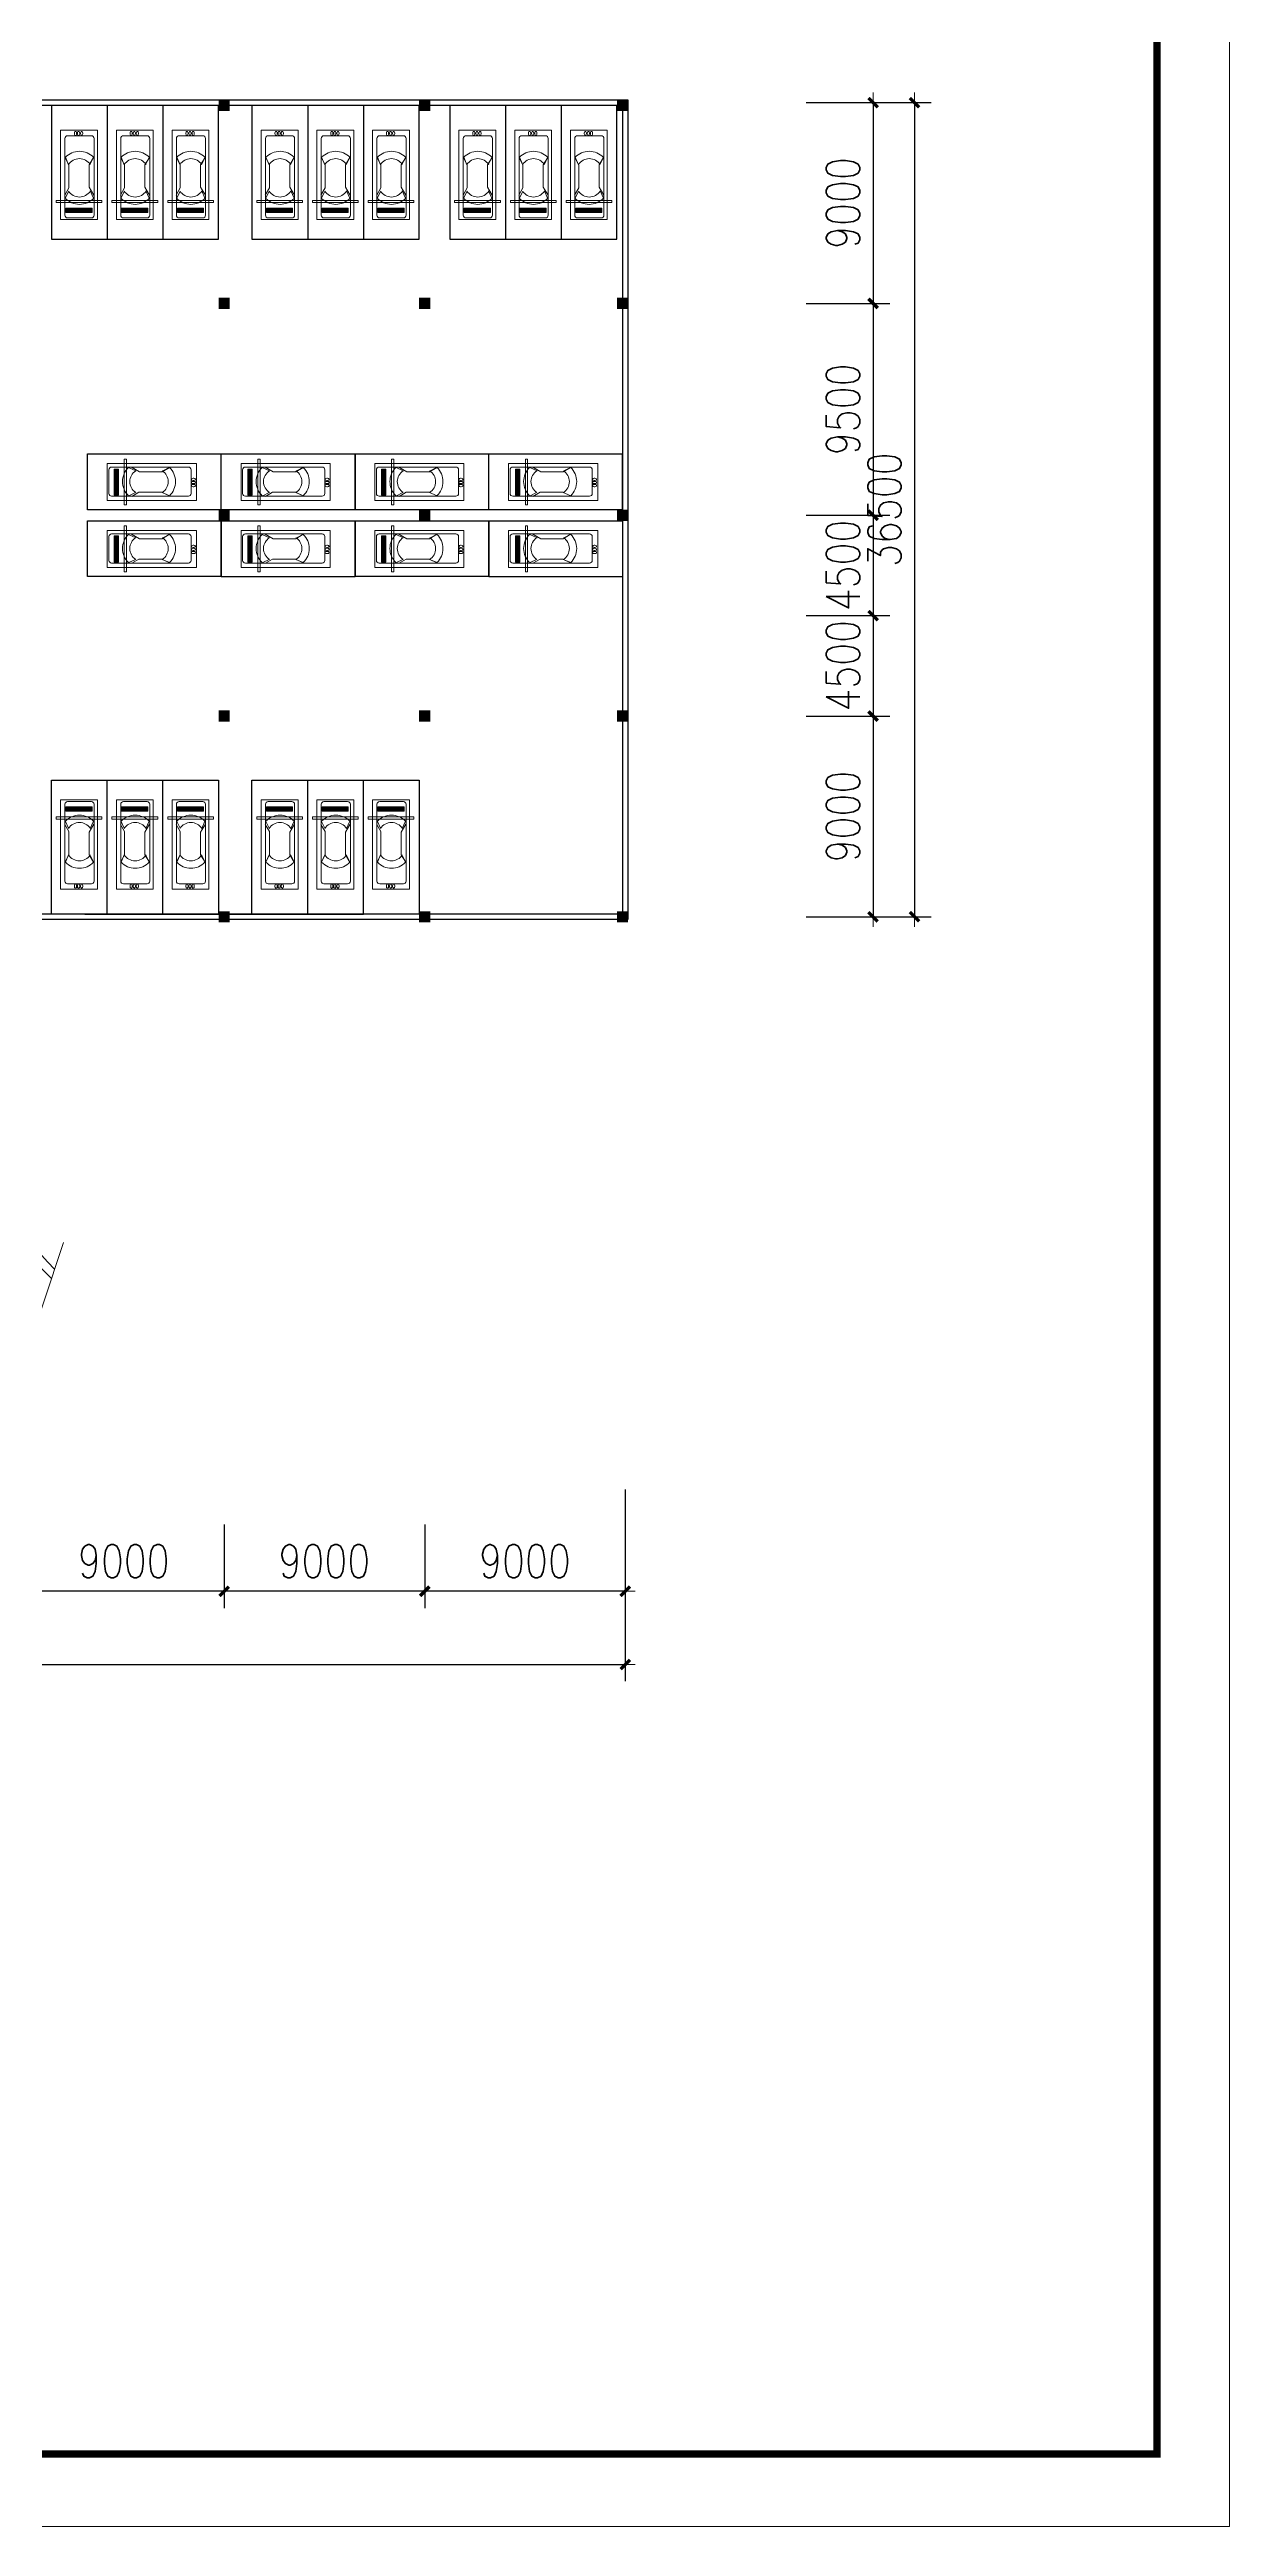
# Model space of a CAD drawing. Extents: x 5719244 to 11985375, y 1211094 to 3157953.
# Drawn here: x 5939741 to 5992687, y 1211094 to 1322146 of the extents above; entities that cross this region are included whole.
import ezdxf

# ---------------------------------------------------------------- set-up
doc = ezdxf.new("R2010")
doc.units = 0
doc.header["$LTSCALE"] = 500
doc.header["$MEASUREMENT"] = 0
doc.layers.get('0').update_dxf_attribs({"linetype": 'CONTINUOUS', "lineweight": 0})
doc.layers.get('DEFPOINTS').update_dxf_attribs({"linetype": 'CONTINUOUS', "lineweight": 0})
for name, color, linetype, lineweight in [('A-car2', 35, 'CONTINUOUS', 9), ('COLUMN', 7, 'CONTINUOUS', 0), ('PUB_DIM', 3, 'CONTINUOUS', 0), ('STAIR', 2, 'CONTINUOUS', 0), ('WALL', 255, 'CONTINUOUS', 30), ('墙-砼墙填充', 252, 'CONTINUOUS', 9)]:
    doc.layers.add(name, color=color, linetype=linetype, lineweight=lineweight)
doc.layers.add('车位', color=255, linetype='CONTINUOUS')
doc.styles.add('DIM_FONT', font='SIMPLEX.shx', dxfattribs={"width": 0.8})
doc.styles.get("Standard").update_dxf_attribs({"font": 'ROMAND', "width": 0.8})
doc.dimstyles.new('DIMN300-X', dxfattribs={"dimscale": 3, "dimtxt": 500, "dimasz": 1, "dimexe": 250, "dimexo": 0, "dimgap": 200, "dimtad": 1, "dimdec": 0, "dimzin": 0, "dimdsep": 46, "dimtxsty": 'DIM_FONT', "dimblk": '_DIMX', "dimblk1": '_DIMX', "dimblk2": '_DIMX', "dimsah": 1, "dimcen": 0, "dimdle": 187.057091, "dimclrd": 3, "dimclre": 3, "dimclrt": 7, "dimadec": 0, "dimazin": 0, "dimtfac": 2.166667, "dimtdec": 0, "dimtix": 1, "dimtmove": 2, "dimatfit": 3, "dimldrblk": '_DIMX', "dimfxl": 1, "dimtolj": 1, "dimtzin": 0, "dimarcsym": 0})

# ---------------------------------------------------------------- blocks, each defined once
blk = doc.blocks.new('_DIMX')
blk.add_line((-150, 0), (150, 0))
at = {"const_width": 50}
blk.add_lwpolyline([(-70, -70), (70, 70)], dxfattribs=at)
blk = doc.blocks.new('*D411')
at = {"layer": 'DEFPOINTS', "color": 0, "transparency": 16777216}
for p in [(5938576, 1256022), (5947576, 1256022), (5938576, 1253022)]:
    blk.add_point(p, dxfattribs=at)
at = {"layer": 'PUB_DIM', "color": 3, "lineweight": -2, "transparency": 16777216}
for p, q in [((5938576, 1256022), (5938576, 1252272)), ((5947576, 1256022), (5947576, 1252272)), ((5947573, 1253022), (5938579, 1253022))]:
    blk.add_line(p, q, dxfattribs=at)
at = {"layer": 'PUB_DIM', "color": 3, "lineweight": -2, "transparency": 16777216, "xscale": 3, "yscale": 3, "zscale": 3, "rotation": 180}
blk.add_blockref('_DIMX', (5938576, 1253022), dxfattribs=at)
at = {"layer": 'PUB_DIM', "color": 3, "lineweight": -2, "transparency": 16777216, "xscale": 3, "yscale": 3, "zscale": 3}
blk.add_blockref('_DIMX', (5947576, 1253022), dxfattribs=at)
at = {"layer": 'PUB_DIM', "color": 7, "transparency": 16777216, "insert": (5943076, 1254372), "char_height": 1500, "attachment_point": 5, "style": 'DIM_FONT'}
blk.add_mtext('\\A1;9000', dxfattribs=at)
blk = doc.blocks.new('*D413')
at = {"layer": 'DEFPOINTS', "color": 0, "transparency": 16777216}
for p in [(5947576, 1256022), (5956576, 1256022), (5947576, 1253022)]:
    blk.add_point(p, dxfattribs=at)
at = {"layer": 'PUB_DIM', "color": 3, "lineweight": -2, "transparency": 16777216}
for p, q in [((5947576, 1256022), (5947576, 1252272)), ((5956576, 1256022), (5956576, 1252272)), ((5956573, 1253022), (5947579, 1253022))]:
    blk.add_line(p, q, dxfattribs=at)
at = {"layer": 'PUB_DIM', "color": 3, "lineweight": -2, "transparency": 16777216, "xscale": 3, "yscale": 3, "zscale": 3, "rotation": 180}
blk.add_blockref('_DIMX', (5947576, 1253022), dxfattribs=at)
at = {"layer": 'PUB_DIM', "color": 3, "lineweight": -2, "transparency": 16777216, "xscale": 3, "yscale": 3, "zscale": 3}
blk.add_blockref('_DIMX', (5956576, 1253022), dxfattribs=at)
at = {"layer": 'PUB_DIM', "color": 7, "transparency": 16777216, "insert": (5952076, 1254372), "char_height": 1500, "attachment_point": 5, "style": 'DIM_FONT'}
blk.add_mtext('\\A1;9000', dxfattribs=at)
blk = doc.blocks.new('*D414')
at = {"layer": 'DEFPOINTS', "color": 0, "transparency": 16777216}
for p in [(5760501, 1257583), (5965576, 1257583), (5965576, 1249738)]:
    blk.add_point(p, dxfattribs=at)
at = {"layer": 'PUB_DIM', "color": 3, "lineweight": -2, "transparency": 16777216}
for p, q in [((5760501, 1257583), (5760501, 1248988)), ((5965576, 1257583), (5965576, 1248988)), ((5760504, 1249738), (5965573, 1249738))]:
    blk.add_line(p, q, dxfattribs=at)
at = {"layer": 'PUB_DIM', "color": 3, "lineweight": -2, "transparency": 16777216, "xscale": 3, "yscale": 3, "zscale": 3, "rotation": 180}
blk.add_blockref('_DIMX', (5760501, 1249738), dxfattribs=at)
at = {"layer": 'PUB_DIM', "color": 3, "lineweight": -2, "transparency": 16777216, "xscale": 3, "yscale": 3, "zscale": 3}
blk.add_blockref('_DIMX', (5965576, 1249738), dxfattribs=at)
at = {"layer": 'PUB_DIM', "color": 7, "transparency": 16777216, "insert": (5863039, 1251088), "char_height": 1500, "attachment_point": 5, "style": 'DIM_FONT'}
blk.add_mtext('\\A1;205075', dxfattribs=at)
blk = doc.blocks.new('_FZH')
blk.add_solid([(-0.5, -0.5), (0.5, -0.5), (-0.5, 0.5), (0.5, 0.5)])
blk = doc.blocks.new('*D473')
at = {"layer": 'DEFPOINTS', "color": 0, "transparency": 16777216}
for p in [(5973695, 1296765), (5973695, 1292265), (5976695, 1292265)]:
    blk.add_point(p, dxfattribs=at)
at = {"layer": 'PUB_DIM', "color": 3, "lineweight": -2, "transparency": 16777216}
for p, q in [((5973695, 1296765), (5977445, 1296765)), ((5976695, 1296768), (5976695, 1296771)), ((5976695, 1296765), (5976695, 1292265)), ((5973695, 1292265), (5977445, 1292265)), ((5976695, 1292262), (5976695, 1292259))]:
    blk.add_line(p, q, dxfattribs=at)
at = {"layer": 'PUB_DIM', "color": 3, "lineweight": -2, "transparency": 16777216, "xscale": 3, "yscale": 3, "zscale": 3}
for p, rotation in [((5976695, 1296765), 270), ((5976695, 1292265), 90)]:
    blk.add_blockref('_DIMX', p, dxfattribs=dict(at, rotation=rotation))
at = {"layer": 'PUB_DIM', "color": 7, "transparency": 16777216, "insert": (5975345, 1294515), "char_height": 1500, "attachment_point": 5, "rotation": 90, "style": 'DIM_FONT'}
blk.add_mtext('\\A1;4500', dxfattribs=at)
blk = doc.blocks.new('*D474')
at = {"layer": 'DEFPOINTS', "color": 0, "transparency": 16777216}
for p in [(5975554, 1319765), (5975554, 1283265), (5978554, 1283265)]:
    blk.add_point(p, dxfattribs=at)
at = {"layer": 'PUB_DIM', "color": 3, "lineweight": -2, "transparency": 16777216}
for p, q in [((5975554, 1319765), (5979304, 1319765)), ((5978554, 1319762), (5978554, 1283268)), ((5975554, 1283265), (5979304, 1283265))]:
    blk.add_line(p, q, dxfattribs=at)
at = {"layer": 'PUB_DIM', "color": 3, "lineweight": -2, "transparency": 16777216, "xscale": 3, "yscale": 3, "zscale": 3}
for p, rotation in [((5978554, 1319765), 90), ((5978554, 1283265), 270)]:
    blk.add_blockref('_DIMX', p, dxfattribs=dict(at, rotation=rotation))
at = {"layer": 'PUB_DIM', "color": 7, "transparency": 16777216, "insert": (5977204, 1301515), "char_height": 1500, "attachment_point": 5, "rotation": 90, "style": 'DIM_FONT'}
blk.add_mtext('\\A1;36500', dxfattribs=at)
blk = doc.blocks.new('*D475')
at = {"layer": 'DEFPOINTS', "color": 0, "transparency": 16777216}
for p in [(5956576, 1256022), (5965576, 1256022), (5956576, 1253022)]:
    blk.add_point(p, dxfattribs=at)
at = {"layer": 'PUB_DIM', "color": 3, "lineweight": -2, "transparency": 16777216}
for p, q in [((5956576, 1256022), (5956576, 1252272)), ((5965576, 1256022), (5965576, 1252272)), ((5965573, 1253022), (5956579, 1253022))]:
    blk.add_line(p, q, dxfattribs=at)
at = {"layer": 'PUB_DIM', "color": 3, "lineweight": -2, "transparency": 16777216, "xscale": 3, "yscale": 3, "zscale": 3, "rotation": 180}
blk.add_blockref('_DIMX', (5956576, 1253022), dxfattribs=at)
at = {"layer": 'PUB_DIM', "color": 3, "lineweight": -2, "transparency": 16777216, "xscale": 3, "yscale": 3, "zscale": 3}
blk.add_blockref('_DIMX', (5965576, 1253022), dxfattribs=at)
at = {"layer": 'PUB_DIM', "color": 7, "transparency": 16777216, "insert": (5961076, 1254372), "char_height": 1500, "attachment_point": 5, "style": 'DIM_FONT'}
blk.add_mtext('\\A1;9000', dxfattribs=at)
blk = doc.blocks.new('*D476')
at = {"layer": 'DEFPOINTS', "color": 0, "transparency": 16777216}
for p in [(5973695, 1319765), (5973695, 1310765), (5976695, 1310765)]:
    blk.add_point(p, dxfattribs=at)
at = {"layer": 'PUB_DIM', "color": 3, "lineweight": -2, "transparency": 16777216}
for p, q in [((5973695, 1319765), (5977445, 1319765)), ((5976695, 1319762), (5976695, 1310768)), ((5973695, 1310765), (5977445, 1310765))]:
    blk.add_line(p, q, dxfattribs=at)
at = {"layer": 'PUB_DIM', "color": 3, "lineweight": -2, "transparency": 16777216, "xscale": 3, "yscale": 3, "zscale": 3}
for p, rotation in [((5976695, 1319765), 90), ((5976695, 1310765), 270)]:
    blk.add_blockref('_DIMX', p, dxfattribs=dict(at, rotation=rotation))
at = {"layer": 'PUB_DIM', "color": 7, "transparency": 16777216, "insert": (5975345, 1315265), "char_height": 1500, "attachment_point": 5, "rotation": 90, "style": 'DIM_FONT'}
blk.add_mtext('\\A1;9000', dxfattribs=at)
blk = doc.blocks.new('*D477')
at = {"layer": 'DEFPOINTS', "color": 0, "transparency": 16777216}
for p in [(5973695, 1301265), (5973695, 1296765), (5976695, 1296765)]:
    blk.add_point(p, dxfattribs=at)
at = {"layer": 'PUB_DIM', "color": 3, "lineweight": -2, "transparency": 16777216}
for p, q in [((5973695, 1301265), (5977445, 1301265)), ((5976695, 1301268), (5976695, 1301271)), ((5976695, 1301265), (5976695, 1296765)), ((5973695, 1296765), (5977445, 1296765)), ((5976695, 1296762), (5976695, 1296759))]:
    blk.add_line(p, q, dxfattribs=at)
at = {"layer": 'PUB_DIM', "color": 3, "lineweight": -2, "transparency": 16777216, "xscale": 3, "yscale": 3, "zscale": 3}
for p, rotation in [((5976695, 1301265), 270), ((5976695, 1296765), 90)]:
    blk.add_blockref('_DIMX', p, dxfattribs=dict(at, rotation=rotation))
at = {"layer": 'PUB_DIM', "color": 7, "transparency": 16777216, "insert": (5975345, 1299015), "char_height": 1500, "attachment_point": 5, "rotation": 90, "style": 'DIM_FONT'}
blk.add_mtext('\\A1;4500', dxfattribs=at)
blk = doc.blocks.new('*D478')
at = {"layer": 'DEFPOINTS', "color": 0, "transparency": 16777216}
for p in [(5973695, 1310765), (5973695, 1301265), (5976695, 1301265)]:
    blk.add_point(p, dxfattribs=at)
at = {"layer": 'PUB_DIM', "color": 3, "lineweight": -2, "transparency": 16777216}
for p, q in [((5973695, 1310765), (5977445, 1310765)), ((5976695, 1310762), (5976695, 1301268)), ((5973695, 1301265), (5977445, 1301265))]:
    blk.add_line(p, q, dxfattribs=at)
at = {"layer": 'PUB_DIM', "color": 3, "lineweight": -2, "transparency": 16777216, "xscale": 3, "yscale": 3, "zscale": 3}
for p, rotation in [((5976695, 1310765), 90), ((5976695, 1301265), 270)]:
    blk.add_blockref('_DIMX', p, dxfattribs=dict(at, rotation=rotation))
at = {"layer": 'PUB_DIM', "color": 7, "transparency": 16777216, "insert": (5975345, 1306015), "char_height": 1500, "attachment_point": 5, "rotation": 90, "style": 'DIM_FONT'}
blk.add_mtext('\\A1;9500', dxfattribs=at)
blk = doc.blocks.new('*D409')
at = {"layer": 'DEFPOINTS', "color": 0, "transparency": 16777216}
for p in [(5973695, 1292259), (5973695, 1283259), (5976695, 1283259)]:
    blk.add_point(p, dxfattribs=at)
at = {"layer": 'PUB_DIM', "color": 3, "lineweight": -2, "transparency": 16777216}
for p, q in [((5973695, 1292259), (5977445, 1292259)), ((5976695, 1292256), (5976695, 1283262)), ((5973695, 1283259), (5977445, 1283259))]:
    blk.add_line(p, q, dxfattribs=at)
at = {"layer": 'PUB_DIM', "color": 3, "lineweight": -2, "transparency": 16777216, "xscale": 3, "yscale": 3, "zscale": 3}
for p, rotation in [((5976695, 1292259), 90), ((5976695, 1283259), 270)]:
    blk.add_blockref('_DIMX', p, dxfattribs=dict(at, rotation=rotation))
at = {"layer": 'PUB_DIM', "color": 7, "transparency": 16777216, "insert": (5975345, 1287759), "char_height": 1500, "attachment_point": 5, "rotation": 90, "style": 'DIM_FONT'}
blk.add_mtext('\\A1;9000', dxfattribs=at)
blk = doc.blocks.new('车位(有车挡车器）')
h = blk.add_hatch(color=2)
h.paths.add_polyline_path([(0.38, 6.16), (0.38, 5.84), (0.82, 5.84), (0.82, 6.16)])
h.paths.add_polyline_path([(1.81, 5.84), (1.81, 6.16), (1.31, 6.16), (1.31, 5.84)])
h = blk.add_hatch(color=256)
h.paths.add_polyline_path([(0.82, 6.16), (0.82, 5.84), (1.31, 5.84), (1.31, 6.16)])
h.paths.add_polyline_path([(1.81, 5.84), (2.31, 5.84), (2.31, 6.16), (1.81, 6.16)])
for p, q in [((0.38, 5.84), (0.38, 6.16)), ((0.38, 6.16), (2.31, 6.16)), ((2.31, 5.84), (0.38, 5.84)), ((0.82, 6.16), (0.82, 5.84)), ((1.31, 6.16), (1.31, 5.84)), ((1.81, 6.16), (1.81, 5.84)), ((2.31, 6.16), (2.31, 5.84))]:
    blk.add_line(p, q)
at = {"color": 140}
for p, q in [((0.27, 5.1), (0.51, 4.56)), ((2.35, 5.07), (2.11, 4.59)), ((0.27, 2.1), (0.51, 2.58)), ((2.35, 2.07), (2.11, 2.62))]:
    blk.add_line(p, q, dxfattribs=at)
at = {"color": 252}
blk.add_lwpolyline([(-0.02, 6.67), (2.7, 6.67), (2.7, 0.08), (-0.02, 0.08)], close=True, dxfattribs=at)
at = {"color": 140}
blk.add_lwpolyline([(0.23, 6.35, -0.414214), (0.43, 6.55), (2.18, 6.55, -0.414214), (2.38, 6.35), (2.38, 0.68, -0.414214), (2.18, 0.48), (0.43, 0.48, -0.414214), (0.23, 0.68)], format="xyb", close=True, dxfattribs=at)
for points in [[(0.24, 4.88), (0.59, 4.29), (0.59, 2.63), (0.26, 2.08)], [(2.4, 4.86), (2.09, 4.34), (2.09, 2.65), (2.37, 2.08)]]:
    blk.add_lwpolyline(points, dxfattribs=at)
for centre, radius, start, end in [((1.31, 4.11), 1.44, 43.7905, 136.2095), ((1.31, 4.06), 0.947, 32.1346, 147.8654), ((1.31, 3.07), 1.44, 223.7905, 316.2095), ((1.31, 3.12), 0.947, 212.1346, 327.8654)]:
    blk.add_arc(centre, radius, start, end, dxfattribs=at)
at = {"insert": (1.03, 0.46), "char_height": 0.3, "attachment_point": 1}
blk.add_mtext('000', dxfattribs=at)

msp = doc.modelspace()

# ---------------------------------------------------------------- linework, layer by layer
at = {"color": 4}
msp.add_lwpolyline([(5719244.1, 1211094.1), (5719244.1, 1404227.5), (5992687.3, 1404227.5), (5992687.3, 1211094.1)], close=True, dxfattribs=at)
at = {"color": 4, "const_width": 325.1}
msp.add_lwpolyline([(5722495.5, 1214345.5), (5989435.9, 1214345.5), (5989435.9, 1400976.1), (5722495.5, 1400976.1)], close=True, dxfattribs=at)
at = {"ltscale": 3}
for radius, end in [(9000, 227.157092), (8600, 225.936957)]:
    msp.add_arc((5945951.4, 1273640), radius, 180, end, dxfattribs=at)
at = {"layer": 'A-car2'}
for p, q in [((5940045.7, 1315281.9), (5940045.7, 1315381.9)), ((5940045.7, 1315381.9), (5942096.2, 1315381.9)), ((5942096.2, 1315281.9), (5940045.7, 1315281.9)), ((5942096.2, 1315381.9), (5942096.2, 1315281.9)), ((5942545.7, 1315281.9), (5942545.7, 1315381.9)), ((5942545.7, 1315381.9), (5944596.2, 1315381.9)), ((5944596.2, 1315281.9), (5942545.7, 1315281.9)), ((5944596.2, 1315381.9), (5944596.2, 1315281.9)), ((5945045.7, 1315281.9), (5945045.7, 1315381.9)), ((5945045.7, 1315381.9), (5947096.2, 1315381.9)), ((5947096.2, 1315281.9), (5945045.7, 1315281.9)), ((5947096.2, 1315381.9), (5947096.2, 1315281.9)), ((5949045.7, 1315281.9), (5949045.7, 1315381.9)), ((5949045.7, 1315381.9), (5951096.2, 1315381.9)), ((5951096.2, 1315281.9), (5949045.7, 1315281.9)), ((5951096.2, 1315381.9), (5951096.2, 1315281.9)), ((5951545.7, 1315281.9), (5951545.7, 1315381.9)), ((5951545.7, 1315381.9), (5953596.2, 1315381.9)), ((5953596.2, 1315281.9), (5951545.7, 1315281.9)), ((5953596.2, 1315381.9), (5953596.2, 1315281.9)), ((5954045.7, 1315281.9), (5954045.7, 1315381.9)), ((5954045.7, 1315381.9), (5956096.2, 1315381.9)), ((5956096.2, 1315281.9), (5954045.7, 1315281.9)), ((5956096.2, 1315381.9), (5956096.2, 1315281.9)), ((5957920.7, 1315281.9), (5957920.7, 1315381.9)), ((5957920.7, 1315381.9), (5959971.2, 1315381.9)), ((5959971.2, 1315281.9), (5957920.7, 1315281.9)), ((5959971.2, 1315381.9), (5959971.2, 1315281.9)), ((5960420.7, 1315281.9), (5960420.7, 1315381.9)), ((5960420.7, 1315381.9), (5962471.2, 1315381.9)), ((5962471.2, 1315281.9), (5960420.7, 1315281.9)), ((5962471.2, 1315381.9), (5962471.2, 1315281.9)), ((5962920.7, 1315281.9), (5962920.7, 1315381.9)), ((5962920.7, 1315381.9), (5964971.2, 1315381.9)), ((5964971.2, 1315281.9), (5962920.7, 1315281.9)), ((5964971.2, 1315381.9), (5964971.2, 1315281.9)), ((5943093.3, 1303784.8), (5943093.3, 1301734.3)), ((5943193.3, 1303784.8), (5943093.3, 1303784.8)), ((5943193.3, 1301734.3), (5943193.3, 1303784.8)), ((5949093.3, 1303784.8), (5949093.3, 1301734.3)), ((5949193.3, 1303784.8), (5949093.3, 1303784.8)), ((5949193.3, 1301734.3), (5949193.3, 1303784.8)), ((5955093.3, 1303784.8), (5955093.3, 1301734.3)), ((5955193.3, 1303784.8), (5955093.3, 1303784.8)), ((5955193.3, 1301734.3), (5955193.3, 1303784.8)), ((5961093.3, 1303784.8), (5961093.3, 1301734.3)), ((5961193.3, 1303784.8), (5961093.3, 1303784.8)), ((5961193.3, 1301734.3), (5961193.3, 1303784.8)), ((5943093.3, 1301734.3), (5943193.3, 1301734.3)), ((5949093.3, 1301734.3), (5949193.3, 1301734.3)), ((5955093.3, 1301734.3), (5955193.3, 1301734.3)), ((5961093.3, 1301734.3), (5961193.3, 1301734.3)), ((5943093.3, 1300784.8), (5943093.3, 1298734.3)), ((5943193.3, 1300784.8), (5943093.3, 1300784.8)), ((5943193.3, 1298734.3), (5943193.3, 1300784.8)), ((5949093.3, 1300784.8), (5949093.3, 1298734.3)), ((5949193.3, 1300784.8), (5949093.3, 1300784.8)), ((5949193.3, 1298734.3), (5949193.3, 1300784.8)), ((5955093.3, 1300784.8), (5955093.3, 1298734.3)), ((5955193.3, 1300784.8), (5955093.3, 1300784.8)), ((5955193.3, 1298734.3), (5955193.3, 1300784.8)), ((5961093.3, 1300784.8), (5961093.3, 1298734.3)), ((5961193.3, 1300784.8), (5961093.3, 1300784.8)), ((5961193.3, 1298734.3), (5961193.3, 1300784.8)), ((5943093.3, 1298734.3), (5943193.3, 1298734.3)), ((5949093.3, 1298734.3), (5949193.3, 1298734.3)), ((5955093.3, 1298734.3), (5955193.3, 1298734.3)), ((5961093.3, 1298734.3), (5961193.3, 1298734.3)), ((5942096.2, 1287743.2), (5940045.7, 1287743.2)), ((5940045.7, 1287743.2), (5940045.7, 1287643.2)), ((5940045.7, 1287643.2), (5942096.2, 1287643.2)), ((5942096.2, 1287643.2), (5942096.2, 1287743.2)), ((5944596.2, 1287743.2), (5942545.7, 1287743.2)), ((5942545.7, 1287743.2), (5942545.7, 1287643.2)), ((5942545.7, 1287643.2), (5944596.2, 1287643.2)), ((5944596.2, 1287643.2), (5944596.2, 1287743.2)), ((5947096.2, 1287743.2), (5945045.7, 1287743.2)), ((5945045.7, 1287743.2), (5945045.7, 1287643.2)), ((5945045.7, 1287643.2), (5947096.2, 1287643.2)), ((5947096.2, 1287643.2), (5947096.2, 1287743.2)), ((5951096.2, 1287743.2), (5949045.7, 1287743.2)), ((5949045.7, 1287743.2), (5949045.7, 1287643.2)), ((5949045.7, 1287643.2), (5951096.2, 1287643.2)), ((5951096.2, 1287643.2), (5951096.2, 1287743.2)), ((5953596.2, 1287743.2), (5951545.7, 1287743.2)), ((5951545.7, 1287743.2), (5951545.7, 1287643.2)), ((5951545.7, 1287643.2), (5953596.2, 1287643.2)), ((5953596.2, 1287643.2), (5953596.2, 1287743.2)), ((5956096.2, 1287743.2), (5954045.7, 1287743.2)), ((5954045.7, 1287743.2), (5954045.7, 1287643.2)), ((5954045.7, 1287643.2), (5956096.2, 1287643.2)), ((5956096.2, 1287643.2), (5956096.2, 1287743.2))]:
    msp.add_line(p, q, dxfattribs=at)
at = {"layer": 'STAIR'}
msp.add_line((5940370.4, 1268665.8), (5938587.9, 1263291.6), dxfattribs=at)
at = {"layer": 'WALL'}
for p, q in [((5787251.4, 1319890), (5965697.3, 1319890)), ((5893351.4, 1319645), (5965456.4, 1319645)), ((5965456.4, 1319645), (5965456.4, 1283145)), ((5965696.4, 1319885), (5965696.4, 1283145)), ((5965456.4, 1283385), (5936951.4, 1283385)), ((5965696.4, 1283145), (5936951.4, 1283145))]:
    msp.add_line(p, q, dxfattribs=at)
at = {"layer": '车位', "ltscale": 3}
for p, q in [((5939826.4, 1319640), (5939826.4, 1313640)), ((5942326.4, 1319640), (5942326.4, 1313640)), ((5944826.4, 1319640), (5944826.4, 1313640)), ((5947326.4, 1313640), (5947326.4, 1319640)), ((5948826.4, 1319640), (5948826.4, 1313640)), ((5951326.4, 1319640), (5951326.4, 1313640)), ((5953826.4, 1319640), (5953826.4, 1313640)), ((5956326.4, 1313640), (5956326.4, 1319640)), ((5957701.4, 1319640), (5957701.4, 1313640)), ((5960201.4, 1319640), (5960201.4, 1313640)), ((5962701.4, 1319640), (5962701.4, 1313640)), ((5965201.4, 1313640), (5965201.4, 1319640)), ((5939826.4, 1313640), (5942326.4, 1313640)), ((5942326.4, 1313640), (5944826.4, 1313640)), ((5944826.4, 1313640), (5947326.4, 1313640)), ((5948826.4, 1313640), (5951326.4, 1313640)), ((5951326.4, 1313640), (5953826.4, 1313640)), ((5953826.4, 1313640), (5956326.4, 1313640)), ((5957701.4, 1313640), (5960201.4, 1313640)), ((5960201.4, 1313640), (5962701.4, 1313640)), ((5962701.4, 1313640), (5965201.4, 1313640)), ((5941451.4, 1304015), (5947451.4, 1304015)), ((5941451.4, 1301515), (5941451.4, 1304015)), ((5947451.4, 1304015), (5953451.4, 1304015)), ((5947451.4, 1301515), (5947451.4, 1304015)), ((5947451.4, 1301515), (5947451.4, 1304015)), ((5953451.4, 1304015), (5959451.4, 1304015)), ((5953451.4, 1301515), (5953451.4, 1304015)), ((5953451.4, 1304015), (5953451.4, 1301515)), ((5953451.4, 1301515), (5953451.4, 1304015)), ((5959451.4, 1304015), (5965451.4, 1304015)), ((5959451.4, 1301515), (5959451.4, 1304015)), ((5959451.4, 1301515), (5959451.4, 1304015)), ((5965451.4, 1304015), (5965451.4, 1301515)), ((5965451.4, 1301515), (5965451.4, 1304015)), ((5947451.4, 1301515), (5941451.4, 1301515)), ((5941451.4, 1301015), (5947451.4, 1301015)), ((5941451.4, 1298515), (5941451.4, 1301015)), ((5953451.4, 1301515), (5947451.4, 1301515)), ((5947451.4, 1301015), (5953451.4, 1301015)), ((5947451.4, 1298515), (5947451.4, 1301015)), ((5947451.4, 1301015), (5947451.4, 1298515)), ((5959451.4, 1301515), (5953451.4, 1301515)), ((5953451.4, 1301015), (5959451.4, 1301015)), ((5953451.4, 1298515), (5953451.4, 1301015)), ((5953451.4, 1301015), (5953451.4, 1298515)), ((5965451.4, 1301515), (5959451.4, 1301515)), ((5959451.4, 1301015), (5965451.4, 1301015)), ((5959451.4, 1298515), (5959451.4, 1301015)), ((5959451.4, 1301015), (5959451.4, 1298515)), ((5965451.4, 1301015), (5965451.4, 1298515)), ((5947451.4, 1298515), (5941451.4, 1298515)), ((5947451.4, 1298515), (5953451.4, 1298515)), ((5959451.4, 1298515), (5953451.4, 1298515)), ((5959451.4, 1298515), (5965451.4, 1298515)), ((5939826.4, 1283385), (5939826.4, 1289385)), ((5939826.4, 1289385), (5942326.4, 1289385)), ((5942326.4, 1283385), (5942326.4, 1289385)), ((5942326.4, 1289385), (5944826.4, 1289385)), ((5944826.4, 1283385), (5944826.4, 1289385)), ((5944826.4, 1289385), (5947326.4, 1289385)), ((5947326.4, 1289385), (5947326.4, 1283385)), ((5948826.4, 1283385), (5948826.4, 1289385)), ((5948826.4, 1289385), (5951326.4, 1289385)), ((5951326.4, 1283385), (5951326.4, 1289385)), ((5951326.4, 1289385), (5953826.4, 1289385)), ((5953826.4, 1283385), (5953826.4, 1289385)), ((5953826.4, 1289385), (5956326.4, 1289385)), ((5956326.4, 1289385), (5956326.4, 1283385)), ((5947326.4, 1283367.7), (5941326.4, 1283367.7)), ((5953826.4, 1283367.7), (5947826.4, 1283367.7))]:
    msp.add_line(p, q, dxfattribs=at)

# ---------------------------------------------------------------- block references
at = {"layer": 'COLUMN', "xscale": 500, "yscale": 500, "zscale": 500}
for p in [(5947576.4, 1319640), (5956576.4, 1319640), (5965451.4, 1319640), (5947576.4, 1310765), (5956576.4, 1310765), (5965451.4, 1310765), (5947576.4, 1301265), (5956576.4, 1301265), (5965451.4, 1301265), (5947576.4, 1292265), (5956576.4, 1292265), (5965451.4, 1292265), (5947576.4, 1283265), (5956576.4, 1283265), (5965451.4, 1283265)]:
    msp.add_blockref('_FZH', p, dxfattribs=at)
at = {"layer": '墙-砼墙填充', "color": 0, "ltscale": 0.5, "yscale": 607.5, "zscale": 607.5}
for p, xscale, rotation in [((5941880.6, 1318575.6), 607.5, 179.9999999999999), ((5944380.6, 1318575.6), 607.5, 179.9999999999999), ((5946880.6, 1318575.6), 607.5, 179.9999999999999), ((5950880.6, 1318575.6), 607.5, 179.9999999999999), ((5953380.6, 1318575.6), 607.5, 179.9999999999999), ((5955880.6, 1318575.6), 607.5, 179.9999999999999), ((5959755.6, 1318575.6), 607.5, 179.9999999999999), ((5962255.6, 1318575.6), 607.5, 179.9999999999999), ((5964755.6, 1318575.6), 607.5, 179.9999999999999), ((5946387, 1303569.2), -607.5, 90), ((5952387, 1303569.2), -607.5, 90), ((5958387, 1303569.2), -607.5, 90), ((5964387, 1303569.2), -607.5, 90), ((5946387, 1300569.2), -607.5, 90), ((5952387, 1300569.2), -607.5, 90), ((5958387, 1300569.2), -607.5, 90), ((5964387, 1300569.2), -607.5, 90)]:
    msp.add_blockref('车位(有车挡车器）', p, dxfattribs=dict(at, xscale=xscale, rotation=rotation))
at = {"layer": '墙-砼墙填充', "color": 0, "ltscale": 0.5, "xscale": -607.5, "yscale": 607.5, "zscale": 607.5}
for p in [(5941880.6, 1284449.5), (5944380.6, 1284449.5), (5946880.6, 1284449.5), (5950880.6, 1284449.5), (5953380.6, 1284449.5), (5955880.6, 1284449.5)]:
    msp.add_blockref('车位(有车挡车器）', p, dxfattribs=at)

# ---------------------------------------------------------------- dimensions: what is measured, and where the dimension line sits
at = {"layer": 'PUB_DIM'}
for p1, p2, picture, middle in [((5973695.3, 1319765), (5973695.3, 1310765), '*D476', (5975345.3, 1315265)), ((5975553.6, 1319765), (5975553.6, 1283265), '*D474', (5977203.6, 1301515)), ((5973695.3, 1310765), (5973695.3, 1301265), '*D478', (5975345.3, 1306015)), ((5973695.3, 1301265), (5973695.3, 1296765), '*D477', (5975345.3, 1299015)), ((5973695.3, 1296765), (5973695.3, 1292265), '*D473', (5975345.3, 1294515)), ((5973695.3, 1292259), (5973695.3, 1283259), '*D409', (5975345.3, 1287759)), ((5947576.4, 1256021.6), (5938576.4, 1256021.6), '*D411', (5943076.4, 1254371.6)), ((5956576.4, 1256021.6), (5947576.4, 1256021.6), '*D413', (5952076.4, 1254371.6)), ((5965576.4, 1256021.6), (5956576.4, 1256021.6), '*D475', (5961076.4, 1254371.6))]:
    dim = msp.add_aligned_dim(p1=p1, p2=p2, distance=3000, dimstyle='DIMN300-X', dxfattribs=at)
    dim.commit()
    dim.dimension.update_dxf_attribs({"geometry": picture, "text_midpoint": middle})
dim = msp.add_linear_dim(base=(5965576.4, 1249737.7), p1=(5760501.4, 1257583.3), p2=(5965576.4, 1257583.3), dimstyle='DIMN300-X', dxfattribs=at)
dim.commit()
dim.dimension.update_dxf_attribs({"geometry": '*D414', "text_midpoint": (5863038.9, 1251087.7)})

doc.saveas('drawing.dxf')
